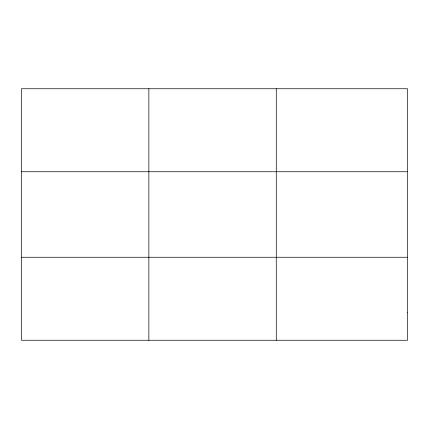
<?xml version="1.0" encoding="UTF-8"?>
<svg xmlns="http://www.w3.org/2000/svg" width="429" height="429" viewBox="0 0 429 429"><rect width="100%" height="100%" fill="white"/><g stroke="black" fill="none" stroke-linecap="round" stroke-linejoin="round"><path stroke-width="0.64" d="M148.863 88.744L148.863 340.256M276.276 88.744L276.276 340.256M21.45 171.745L407.55 171.745M21.45 257.255L407.55 257.255M407.55 312.591L407.55 340.256L21.45 340.256L21.45 88.744L407.55 88.744L407.55 312.591"/></g></svg>
